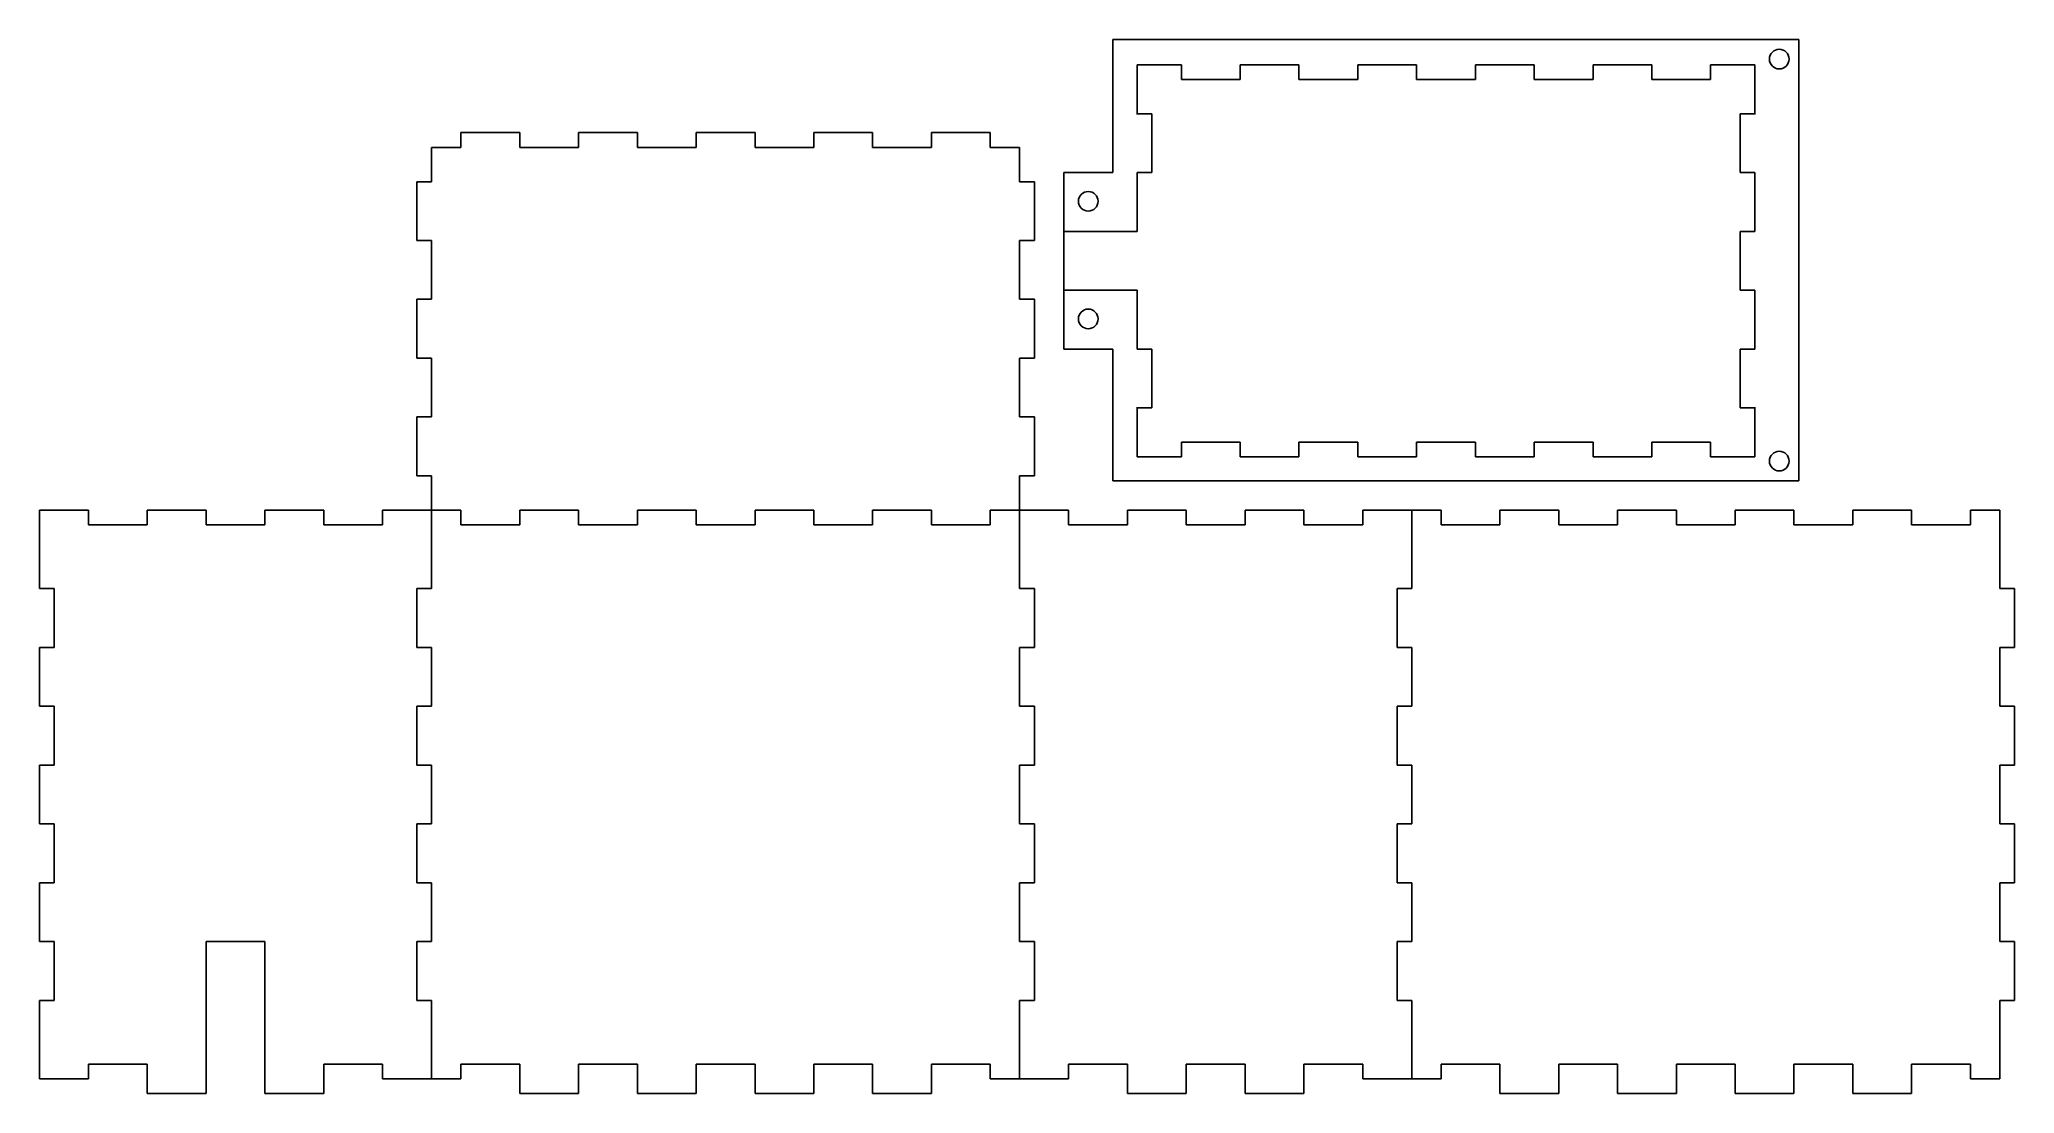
# Model space of a CAD drawing. Header units: millimetres. Extents: x 0 to 403, y 0 to 215.
import ezdxf

# ---------------------------------------------------------------- set-up
doc = ezdxf.new("R2010")
doc.units = ezdxf.units.MM
doc.header["$MEASUREMENT"] = 0
doc.layers.get('0').update_dxf_attribs({"linetype": 'CONTINUOUS'})
for name, color, linetype in [('bottom_outsideCutPath', 7, 'CONTINUOUS'), ('front_outsideCutPath', 7, 'CONTINUOUS'), ('left_outsideCutPath', 7, 'CONTINUOUS'), ('top_outsideCutPath', 7, 'CONTINUOUS')]:
    doc.layers.add(name, color=color, linetype=linetype)

msp = doc.modelspace()

# ---------------------------------------------------------------- linework, layer by layer
at = {"color": 1, "linetype": 'Continuous'}
for p, q in [((359, 215), (219, 215)), ((219, 215), (219, 187.85)), ((359, 125), (359, 215)), ((233, 209.85), (224, 209.85)), ((224, 209.85), (224, 199.71)), ((245, 209.85), (257, 209.85)), ((269, 209.85), (281, 209.85)), ((293, 209.85), (305, 209.85)), ((317, 209.85), (329, 209.85)), ((341, 209.85), (350, 209.85)), ((350, 209.85), (350, 199.71)), ((233, 206.85), (245, 206.85)), ((257, 206.85), (269, 206.85)), ((281, 206.85), (293, 206.85)), ((305, 206.85), (317, 206.85)), ((329, 206.85), (341, 206.85)), ((227, 199.85), (227, 187.85)), ((347, 199.85), (347, 187.85)), ((209, 187.85), (209, 151.85)), ((219, 187.85), (209, 187.85)), ((224, 187.85), (224, 175.85)), ((227, 187.85), (224, 187.85)), ((350, 187.85), (350, 175.85)), ((347, 175.85), (347, 163.85)), ((224, 163.85), (224, 151.85)), ((350, 163.85), (350, 151.85)), ((219, 151.85), (209, 151.85)), ((219, 151.85), (219, 125)), ((227, 151.85), (224, 151.85)), ((227, 151.85), (227, 139.85)), ((347, 151.85), (347, 139.85)), ((224, 129.85), (224, 140)), ((350, 129.85), (350, 140)), ((233, 129.85), (224, 129.85)), ((233, 132.85), (245, 132.85)), ((245, 129.85), (257, 129.85)), ((257, 132.85), (269, 132.85)), ((269, 129.85), (281, 129.85)), ((281, 132.85), (293, 132.85)), ((293, 129.85), (305, 129.85)), ((305, 132.85), (317, 132.85)), ((317, 129.85), (329, 129.85)), ((329, 132.85), (341, 132.85)), ((341, 129.85), (350, 129.85)), ((219, 125), (359, 125))]:
    msp.add_line(p, q, dxfattribs=at)
for centre in [(355, 211), (214, 182), (214, 158), (355, 129)]:
    msp.add_circle(centre, 2, dxfattribs=at)
at = {"layer": 'bottom_outsideCutPath', "color": 1}
for p, q in [((233, 209.85), (233, 206.85)), ((245, 206.85), (245, 209.85)), ((257, 209.85), (257, 206.85)), ((269, 206.85), (269, 209.85)), ((281, 209.85), (281, 206.85)), ((293, 206.85), (293, 209.85)), ((305, 209.85), (305, 206.85)), ((317, 206.85), (317, 209.85)), ((329, 209.85), (329, 206.85)), ((341, 206.85), (341, 209.85)), ((227, 199.85), (224, 199.85)), ((350, 199.85), (347, 199.85)), ((98, 196), (86, 196)), ((86, 196), (86, 193)), ((98, 193), (98, 196)), ((122, 196), (110, 196)), ((110, 196), (110, 193)), ((122, 193), (122, 196)), ((146, 196), (134, 196)), ((134, 196), (134, 193)), ((146, 193), (146, 196)), ((170, 196), (158, 196)), ((158, 196), (158, 193)), ((170, 193), (170, 196)), ((194, 196), (182, 196)), ((182, 196), (182, 193)), ((194, 193), (194, 196)), ((86, 193), (80, 193)), ((80, 193), (80, 186)), ((110, 193), (98, 193)), ((134, 193), (122, 193)), ((158, 193), (146, 193)), ((182, 193), (170, 193)), ((200, 193), (194, 193)), ((200, 186), (200, 193)), ((80, 186), (77, 186)), ((77, 186), (77, 174)), ((203, 186), (200, 186)), ((203, 174), (203, 186)), ((224, 187.85), (227, 187.85)), ((347, 187.85), (350, 187.85)), ((77, 174), (80, 174)), ((80, 174), (80, 162)), ((200, 162), (200, 174)), ((200, 174), (203, 174)), ((350, 175.85), (347, 175.85)), ((80, 162), (77, 162)), ((77, 162), (77, 150)), ((203, 162), (200, 162)), ((203, 150), (203, 162)), ((347, 163.85), (350, 163.85)), ((77, 150), (80, 150)), ((80, 150), (80, 138)), ((200, 138), (200, 150)), ((200, 150), (203, 150)), ((227, 151.85), (224, 151.85)), ((350, 151.85), (347, 151.85)), ((80, 138), (77, 138)), ((77, 138), (77, 126)), ((203, 138), (200, 138)), ((203, 126), (203, 138)), ((224, 139.85), (227, 139.85)), ((347, 139.85), (350, 139.85)), ((233, 132.85), (233, 129.85)), ((245, 129.85), (245, 132.85)), ((257, 132.85), (257, 129.85)), ((269, 129.85), (269, 132.85)), ((281, 132.85), (281, 129.85)), ((293, 129.85), (293, 132.85)), ((305, 132.85), (305, 129.85)), ((317, 129.85), (317, 132.85)), ((329, 132.85), (329, 129.85)), ((341, 129.85), (341, 132.85)), ((77, 126), (80, 126)), ((80, 126), (80, 119)), ((200, 119), (200, 126)), ((200, 126), (203, 126)), ((80, 119), (86, 119)), ((86, 119), (86, 116)), ((98, 116), (98, 119)), ((98, 119), (110, 119)), ((110, 119), (110, 116)), ((122, 116), (122, 119)), ((122, 119), (134, 119)), ((134, 119), (134, 116)), ((146, 116), (146, 119)), ((146, 119), (158, 119)), ((158, 119), (158, 116)), ((170, 116), (170, 119)), ((170, 119), (182, 119)), ((182, 119), (182, 116)), ((194, 116), (194, 119)), ((194, 119), (200, 119)), ((86, 116), (98, 116)), ((110, 116), (122, 116)), ((134, 116), (146, 116)), ((158, 116), (170, 116)), ((182, 116), (194, 116))]:
    msp.add_line(p, q, dxfattribs=at)
at = {"layer": 'front_outsideCutPath', "color": 1}
for p, q in [((0, 119), (0, 103)), ((10, 119), (0, 119)), ((10, 116), (10, 119)), ((34, 119), (22, 119)), ((22, 119), (22, 116)), ((34, 116), (34, 119)), ((58, 119), (46, 119)), ((46, 119), (46, 116)), ((58, 116), (58, 119)), ((80, 119), (70, 119)), ((70, 119), (70, 116)), ((80, 115), (80, 119)), ((200, 119), (200, 103)), ((210, 119), (200, 119)), ((210, 116), (210, 119)), ((234, 119), (222, 119)), ((222, 119), (222, 116)), ((234, 116), (234, 119)), ((258, 119), (246, 119)), ((246, 119), (246, 116)), ((258, 116), (258, 119)), ((280, 119), (270, 119)), ((270, 119), (270, 116)), ((280, 115), (280, 119)), ((22, 116), (10, 116)), ((46, 116), (34, 116)), ((70, 116), (58, 116)), ((80, 103), (80, 115)), ((222, 116), (210, 116)), ((246, 116), (234, 116)), ((270, 116), (258, 116)), ((280, 103), (280, 115)), ((0, 103), (3, 103)), ((3, 103), (3, 91)), ((77, 91), (77, 103)), ((77, 103), (80, 103)), ((200, 103), (203, 103)), ((203, 103), (203, 91)), ((277, 91), (277, 103)), ((277, 103), (280, 103)), ((3, 91), (0, 91)), ((0, 91), (0, 79)), ((80, 91), (77, 91)), ((80, 79), (80, 91)), ((203, 91), (200, 91)), ((200, 91), (200, 79)), ((280, 91), (277, 91)), ((280, 79), (280, 91)), ((0, 79), (3, 79)), ((3, 79), (3, 67)), ((77, 67), (77, 79)), ((77, 79), (80, 79)), ((200, 79), (203, 79)), ((203, 79), (203, 67)), ((277, 67), (277, 79)), ((277, 79), (280, 79)), ((3, 67), (0, 67)), ((0, 67), (0, 55)), ((80, 67), (77, 67)), ((80, 55), (80, 67)), ((203, 67), (200, 67)), ((200, 67), (200, 55)), ((280, 67), (277, 67)), ((280, 55), (280, 67)), ((0, 55), (3, 55)), ((3, 55), (3, 43)), ((77, 43), (77, 55)), ((77, 55), (80, 55)), ((200, 55), (203, 55)), ((203, 55), (203, 43)), ((277, 43), (277, 55)), ((277, 55), (280, 55)), ((3, 43), (0, 43)), ((0, 43), (0, 31)), ((80, 43), (77, 43)), ((80, 31), (80, 43)), ((203, 43), (200, 43)), ((200, 43), (200, 31)), ((280, 43), (277, 43)), ((280, 31), (280, 43)), ((0, 31), (3, 31)), ((3, 31), (3, 19)), ((34, 0), (34, 31)), ((34, 31), (46, 31)), ((46, 31), (46, 0)), ((77, 19), (77, 31)), ((77, 31), (80, 31)), ((200, 31), (203, 31)), ((203, 31), (203, 19)), ((277, 19), (277, 31)), ((277, 31), (280, 31)), ((3, 19), (0, 19)), ((0, 19), (0, 7)), ((80, 19), (77, 19)), ((80, 3), (80, 19)), ((203, 19), (200, 19)), ((200, 19), (200, 7)), ((280, 19), (277, 19)), ((280, 3), (280, 19)), ((0, 7), (0, 3)), ((10, 3), (10, 6)), ((10, 6), (22, 6)), ((22, 6), (22, 0)), ((58, 0), (58, 6)), ((58, 6), (70, 6)), ((70, 6), (70, 3)), ((200, 7), (200, 3)), ((210, 3), (210, 6)), ((210, 6), (222, 6)), ((222, 6), (222, 0)), ((234, 0), (234, 6)), ((234, 6), (246, 6)), ((246, 6), (246, 0)), ((258, 0), (258, 6)), ((258, 6), (270, 6)), ((270, 6), (270, 3)), ((0, 3), (10, 3)), ((22, 0), (34, 0)), ((46, 0), (58, 0)), ((70, 3), (80, 3)), ((200, 3), (210, 3)), ((222, 0), (234, 0)), ((246, 0), (258, 0)), ((270, 3), (280, 3))]:
    msp.add_line(p, q, dxfattribs=at)
at = {"layer": 'left_outsideCutPath', "color": 1}
for p, q in [((233, 129.85), (233, 132.85)), ((245, 132.85), (245, 129.85)), ((257, 129.85), (257, 132.85)), ((269, 132.85), (269, 129.85)), ((281, 129.85), (281, 132.85)), ((293, 132.85), (293, 129.85)), ((305, 129.85), (305, 132.85)), ((317, 132.85), (317, 129.85)), ((329, 129.85), (329, 132.85)), ((341, 132.85), (341, 129.85)), ((80, 119), (80, 103)), ((86, 119), (80, 119)), ((86, 116), (86, 119)), ((110, 119), (98, 119)), ((98, 119), (98, 116)), ((110, 116), (110, 119)), ((134, 119), (122, 119)), ((122, 119), (122, 116)), ((134, 116), (134, 119)), ((158, 119), (146, 119)), ((146, 119), (146, 116)), ((158, 116), (158, 119)), ((182, 119), (170, 119)), ((170, 119), (170, 116)), ((182, 116), (182, 119)), ((200, 119), (194, 119)), ((194, 119), (194, 116)), ((200, 115), (200, 119)), ((280, 119), (280, 103)), ((286, 119), (280, 119)), ((286, 116), (286, 119)), ((310, 119), (298, 119)), ((298, 119), (298, 116)), ((310, 116), (310, 119)), ((334, 119), (322, 119)), ((322, 119), (322, 116)), ((334, 116), (334, 119)), ((358, 119), (346, 119)), ((346, 119), (346, 116)), ((358, 116), (358, 119)), ((382, 119), (370, 119)), ((370, 119), (370, 116)), ((382, 116), (382, 119)), ((400, 119), (394, 119)), ((394, 119), (394, 116)), ((400, 115), (400, 119)), ((98, 116), (86, 116)), ((122, 116), (110, 116)), ((146, 116), (134, 116)), ((170, 116), (158, 116)), ((194, 116), (182, 116)), ((200, 103), (200, 115)), ((298, 116), (286, 116)), ((322, 116), (310, 116)), ((346, 116), (334, 116)), ((370, 116), (358, 116)), ((394, 116), (382, 116)), ((400, 103), (400, 115)), ((80, 103), (77, 103)), ((77, 103), (77, 91)), ((203, 103), (200, 103)), ((203, 91), (203, 103)), ((280, 103), (277, 103)), ((277, 103), (277, 91)), ((403, 103), (400, 103)), ((403, 91), (403, 103)), ((77, 91), (80, 91)), ((80, 91), (80, 79)), ((200, 79), (200, 91)), ((200, 91), (203, 91)), ((277, 91), (280, 91)), ((280, 91), (280, 79)), ((400, 79), (400, 91)), ((400, 91), (403, 91)), ((80, 79), (77, 79)), ((77, 79), (77, 67)), ((203, 79), (200, 79)), ((203, 67), (203, 79)), ((280, 79), (277, 79)), ((277, 79), (277, 67)), ((403, 79), (400, 79)), ((403, 67), (403, 79)), ((77, 67), (80, 67)), ((80, 67), (80, 55)), ((200, 55), (200, 67)), ((200, 67), (203, 67)), ((277, 67), (280, 67)), ((280, 67), (280, 55)), ((400, 55), (400, 67)), ((400, 67), (403, 67)), ((80, 55), (77, 55)), ((77, 55), (77, 43)), ((203, 55), (200, 55)), ((203, 43), (203, 55)), ((280, 55), (277, 55)), ((277, 55), (277, 43)), ((403, 55), (400, 55)), ((403, 43), (403, 55)), ((77, 43), (80, 43)), ((80, 43), (80, 31)), ((200, 31), (200, 43)), ((200, 43), (203, 43)), ((277, 43), (280, 43)), ((280, 43), (280, 31)), ((400, 31), (400, 43)), ((400, 43), (403, 43)), ((80, 31), (77, 31)), ((77, 31), (77, 19)), ((203, 31), (200, 31)), ((203, 19), (203, 31)), ((280, 31), (277, 31)), ((277, 31), (277, 19)), ((403, 31), (400, 31)), ((403, 19), (403, 31)), ((77, 19), (80, 19)), ((80, 19), (80, 7)), ((200, 3), (200, 19)), ((200, 19), (203, 19)), ((277, 19), (280, 19)), ((280, 19), (280, 7)), ((400, 3), (400, 19)), ((400, 19), (403, 19)), ((80, 7), (80, 3)), ((86, 3), (86, 6)), ((86, 6), (98, 6)), ((98, 6), (98, 0)), ((110, 0), (110, 6)), ((110, 6), (122, 6)), ((122, 6), (122, 0)), ((134, 0), (134, 6)), ((134, 6), (146, 6)), ((146, 6), (146, 0)), ((158, 0), (158, 6)), ((158, 6), (170, 6)), ((170, 6), (170, 0)), ((182, 0), (182, 6)), ((182, 6), (194, 6)), ((194, 6), (194, 3)), ((280, 7), (280, 3)), ((286, 3), (286, 6)), ((286, 6), (298, 6)), ((298, 6), (298, 0)), ((310, 0), (310, 6)), ((310, 6), (322, 6)), ((322, 6), (322, 0)), ((334, 0), (334, 6)), ((334, 6), (346, 6)), ((346, 6), (346, 0)), ((358, 0), (358, 6)), ((358, 6), (370, 6)), ((370, 6), (370, 0)), ((382, 0), (382, 6)), ((382, 6), (394, 6)), ((394, 6), (394, 3)), ((80, 3), (86, 3)), ((98, 0), (110, 0)), ((122, 0), (134, 0)), ((146, 0), (158, 0)), ((170, 0), (182, 0)), ((194, 3), (200, 3)), ((280, 3), (286, 3)), ((298, 0), (310, 0)), ((322, 0), (334, 0)), ((346, 0), (358, 0)), ((370, 0), (382, 0)), ((394, 3), (400, 3))]:
    msp.add_line(p, q, dxfattribs=at)
at = {"layer": 'top_outsideCutPath', "color": 1}
for p, q in [((245, 206.85), (245, 209.85)), ((257, 209.85), (257, 206.85)), ((269, 206.85), (269, 209.85)), ((281, 209.85), (281, 206.85)), ((293, 206.85), (293, 209.85)), ((305, 209.85), (305, 206.85)), ((317, 206.85), (317, 209.85)), ((329, 209.85), (329, 206.85)), ((224, 187.85), (227, 187.85)), ((347, 187.85), (350, 187.85)), ((219, 175.85), (209, 175.85)), ((224, 175.85), (219, 175.85)), ((350, 175.85), (347, 175.85)), ((219, 163.85), (209, 163.85)), ((224, 163.85), (219, 163.85)), ((347, 163.85), (350, 163.85)), ((227, 151.85), (224, 151.85)), ((350, 151.85), (347, 151.85)), ((245, 129.85), (245, 132.85)), ((257, 132.85), (257, 129.85)), ((269, 129.85), (269, 132.85)), ((281, 132.85), (281, 129.85)), ((293, 129.85), (293, 132.85)), ((305, 132.85), (305, 129.85)), ((317, 129.85), (317, 132.85)), ((329, 132.85), (329, 129.85))]:
    msp.add_line(p, q, dxfattribs=at)

doc.saveas('drawing.dxf')
